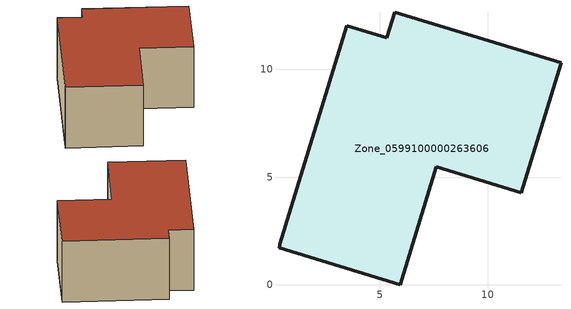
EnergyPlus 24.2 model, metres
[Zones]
Zone_0599100000263606
 floor ground (C_G): 7.62,5.48 5.93,0 0.32,1.73 0.36,1.84 0.35,1.88 3.47,12.02 5.31,11.46 5.68,12.66 13.4,10.3 11.55,4.27 z0
 wall outside (C_F): 5.93,0 7.62,5.48 11.55,4.27 13.4,10.3 5.68,12.66 5.31,11.46 3.47,12.02 0.35,1.88 0.36,1.84 0.32,1.73 5.93,0 z0:5.24
 roof outside (C_R): 0.36,1.84 0.32,1.73 5.93,0 7.62,5.48 11.55,4.27 13.4,10.3 5.68,12.66 5.31,11.46 3.47,12.02 0.35,1.88 z5.24
[BUILDING]
Pand.0599100000263606: North Axis=0; Terrain=City; Loads Convergence Tolerance Value=0.04; Temperature Convergence Tolerance Value=0.4; Solar Distribution=FullExterior; Maximum Number of Warmup Days=25; Minimum Number of Warmup Days=1
[Site:Location]
Rotterdam.The.Hague.AP_ZH_NLD Design_Conditions: Latitude=51.96; Longitude=4.45; Time Zone=1; Elevation=-4.5
[SITE:GROUNDTEMPERATURE:BUILDINGSURFACE]
18, 18, 18, 18, 18, 18, 18, 18, 18, 18, 18, 18
[MATERIAL] Thermal Absorptance=0.9; Solar Absorptance=0.7; Visible Absorptance=0.7
Name | Roughness | Thickness | Conductivity | Density | Specific Heat
G.TI.1975-1991 | MediumSmooth | 0.15 | 0.288461 | 540 | 1210
F.TI.1975-1991 | Rough | 0.3 | 0.230769 | 1920 | 840
R.TI.1975-1991 | MediumRough | 0.2 | 0.153846 | 1500 | 1000
[CONSTRUCTION]
C_G: G.TI.1975-1991
C_F: F.TI.1975-1991
C_R: R.TI.1975-1991
[ZONE]
Zone_0599100000263606: Type=1; Multiplier=1; Ceiling Height=Autocalculate; Volume=Autocalculate; Floor Area=autocalculate; Part of Total Floor Area=Yes
[ZONEINFILTRATION:DESIGNFLOWRATE]
Infil_Zone_0599100000263606: Zone or ZoneList or Space or SpaceList=Zone_0599100000263606; Schedule=AlwaysOn; Design Flow Rate Calculation Method=Flow/Area; Flow Rate per Floor Area=0.003; Constant Term Coefficient=1; Temperature Term Coefficient=0; Velocity Term Coefficient=0; Velocity Squared Term Coefficient=0
[HVACTEMPLATE:ZONE:IDEALLOADSAIRSYSTEM]
Zone_0599100000263606: Maximum Heating Supply Air Temperature=50; Minimum Cooling Supply Air Temperature=13; Maximum Heating Supply Air Humidity Ratio=0.0156; Minimum Cooling Supply Air Humidity Ratio=0.0077; Heating Limit=NoLimit; Cooling Limit=NoLimit; Dehumidification Control Type=ConstantSensibleHeatRatio; Cooling Sensible Heat Ratio=0.7; Dehumidification Setpoint=60; Humidification Control Type=None; Humidification Setpoint=30; Outdoor Air Method=None; Outdoor Air Flow Rate per Person=0.00944; Outdoor Air Flow Rate per Zone Floor Area=0; Outdoor Air Flow Rate per Zone=0; Demand Controlled Ventilation Type=None; Outdoor Air Economizer Type=NoEconomizer; Heat Recovery Type=None; Sensible Heat Recovery Effectiveness=0.7; Latent Heat Recovery Effectiveness=0.65
[ZONECONTROL:THERMOSTAT]
ThermostatControl_Zone_0599100000263606: Zone or ZoneList=Zone_0599100000263606; Control Type Schedule=DualSetpointControlType; Control 1=Thermostat_Zone_0599100000263606; Temperature Difference Between Cutout And Setpoint=0
[THERMOSTATSETPOINT:DUALSETPOINT]
Thermostat_Zone_0599100000263606: Heating Setpoint Temperature Schedule=HeatingSetpoint_Zone_0599100000263606; Cooling Setpoint Temperature Schedule=CoolingSetpoint_Zone_0599100000263606
[SCHEDULE:COMPACT]
HeatingSetpoint_Zone_0599100000263606: Through: 12/31, For: AllDays, Until: 24:00, 21
CoolingSetpoint_Zone_0599100000263606: Through: 12/31, For: AllDays, Until: 24:00, 24
DualSetpointControlType: Through: 12/31, For: AllDays, Until: 24:00, 4
AlwaysOn: Through: 12/31, For: AllDays, Until: 24:00, 1
